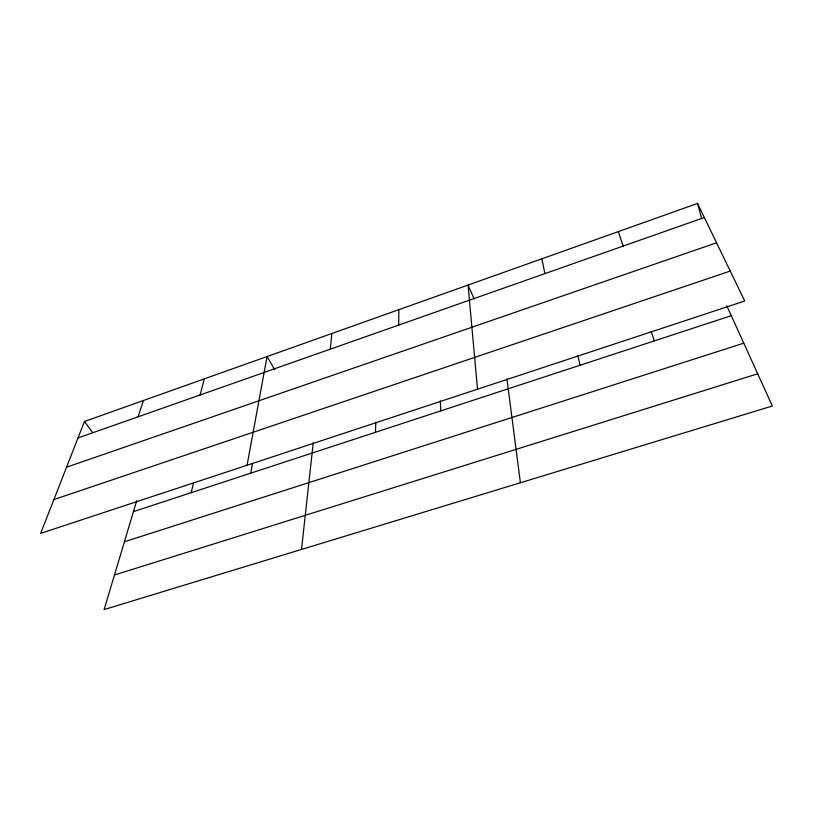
<?xml version="1.0" encoding="UTF-8"?>
<svg xmlns="http://www.w3.org/2000/svg" width="813" height="813" viewBox="0 0 813 813"><rect width="100%" height="100%" fill="white"/><g stroke="black" fill="none" stroke-linecap="round" stroke-linejoin="round"><path stroke-width="1.22" d="M398.695 325.078L398.848 309.672M375.443 432.303L375.809 422.171M330.291 349.153L331.877 333.493M301.511 549.446L313.3 442.363M250.75 473.176L252.447 463.593M247.081 465.249L267.05 356.541L274.753 369.661M191.207 492.688L193.524 483.034M200.1 394.976L204.276 378.878M136.696 500.696L104.125 609.567L772.35 406.012L726.781 305.8M138.098 416.795L143.444 400.514M84.461 421.49L40.65 533.379L744.718 301.003L697.544 203.433L84.461 421.49L92.591 432.475M78.028 437.943L704.353 217.508M66.564 467.201L716.568 242.772M53.892 499.568L730.247 271.064M133.423 511.621L731.273 315.688M124.409 541.773L743.773 343.167M114.47 575.004L757.696 373.787M474.091 298.91L468.064 285.048L477.505 389.193M618.307 231.614L623.175 246.075M651.122 331.267L654.353 340.891M697.544 203.433L701.812 218.87M577.819 355.474L580.045 365.25M541.865 258.798L544.923 273.615M506.936 378.878L520.401 482.759M440.341 400.86L440.768 410.89"/></g></svg>
